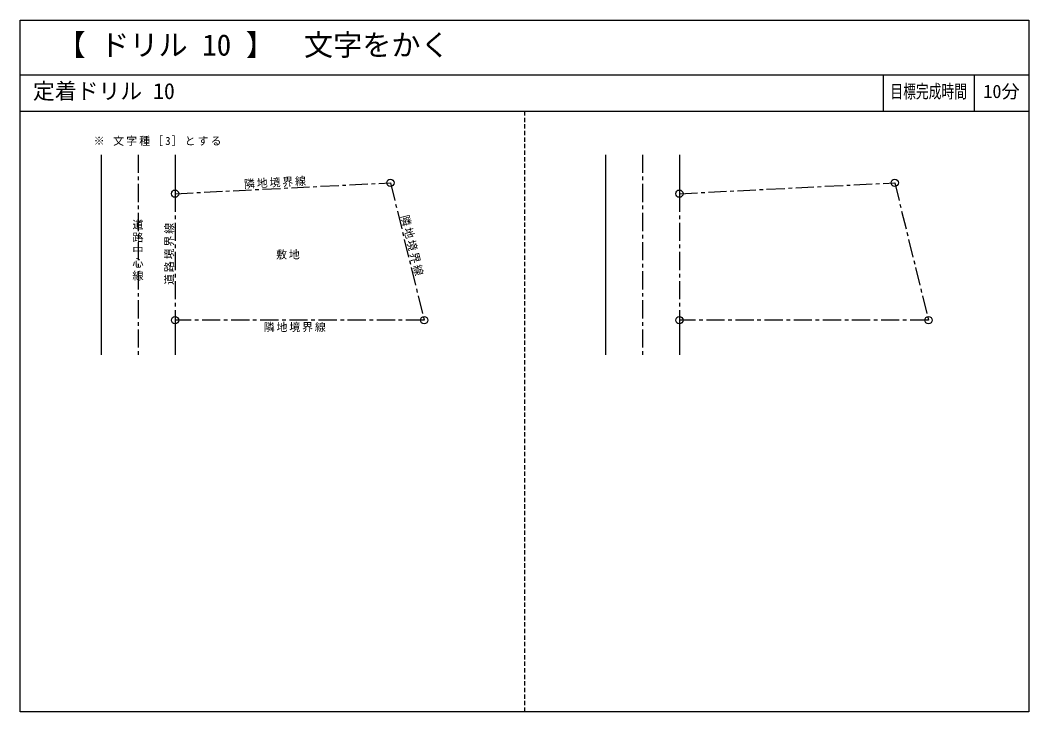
# Model space of a CAD drawing. Units: millimetres, scale not verified. Extents: x -13850 to 13850, y -9500 to 9500.
import ezdxf
from ezdxf.enums import TextEntityAlignment as Align

# ---------------------------------------------------------------- set-up
doc = ezdxf.new("R2010")
doc.units = ezdxf.units.MM
doc.header["$LTSCALE"] = 100
doc.linetypes.add('CHAIN1', pattern=[8, 5, -1, 1, -1])
doc.linetypes.add('DASHED1', pattern=[1.8, 1.2, -0.6])
for name, color, linetype in [('D-0', 7, 'Continuous'), ('E-0', 6, 'Continuous'), ('F-0', 7, 'Continuous')]:
    doc.layers.add(name, color=color, linetype=linetype)
doc.styles.add('@ＭＳ ゴシック', font='')
doc.styles.add('ＭＳ ゴシック', font='')
doc.styles.get('@ＭＳ ゴシック').set_extended_font_data('@MS Gothic')
doc.styles.get('ＭＳ ゴシック').set_extended_font_data('MS Gothic')

msp = doc.modelspace()

# ---------------------------------------------------------------- linework, layer by layer
at = {"layer": 'E-0', "color": 4}
for p, q in [((-11626.5, 5804.9), (-11626.5, 310.7)), ((-9596.5, 5804.9), (-9596.5, 4733.8)), ((2223.5, 5804.9), (2223.5, 310.7)), ((4253.5, 5804.9), (4253.5, 4733.8)), ((-9596.5, 1259.5), (-9596.5, 310.7)), ((4253.5, 1259.5), (4253.5, 310.7))]:
    msp.add_line(p, q, dxfattribs=at)
at = {"layer": 'E-0', "color": 4, "linetype": 'CHAIN1'}
for p, q in [((-10611.5, 5804.9), (-10611.5, 310.7)), ((3238.5, 5804.9), (3238.5, 310.7))]:
    msp.add_line(p, q, dxfattribs=at)
at = {"layer": 'E-0', "linetype": 'CHAIN1'}
for p, q in [((-9596.5, 4733.8), (-3683, 5032.6)), ((4253.5, 4733.8), (10167, 5032.6)), ((-9596.5, 4733.8), (-9596.5, 1259.5)), ((4253.5, 4733.8), (4253.5, 1259.5))]:
    msp.add_line(p, q, dxfattribs=at)
for points in [[(-3683, 5032.6), (-2756.3, 1259.5), (-9596.5, 1259.5)], [(10167, 5032.6), (11093.7, 1259.5), (4253.5, 1259.5)]]:
    msp.add_lwpolyline(points, dxfattribs=at)
at = {"layer": 'E-0'}
for centre in [(-3683, 5032.6), (10167, 5032.6), (-9596.5, 4733.8), (4253.5, 4733.8), (-9596.5, 1259.5), (-2756.3, 1259.5), (4253.5, 1259.5), (11093.7, 1259.5)]:
    msp.add_circle(centre, 100, dxfattribs=at)
at = {"layer": 'F-0', "color": 6}
for p, q in [((-13850, 9500), (13850, 9500)), ((-13850, -9500), (-13850, 9500)), ((-13850, 8000), (13850, 8000))]:
    msp.add_line(p, q, dxfattribs=at)
at = {"layer": 'F-0'}
for p, q in [((9850, 8000), (9850, 7000)), ((12350, 8000), (12350, 7000)), ((-13850, 7000), (13850, 7000))]:
    msp.add_line(p, q, dxfattribs=at)
at = {"layer": 'F-0', "linetype": 'DASHED1'}
msp.add_line((0, 7000), (0, -9500), dxfattribs=at)
at = {"layer": 'F-0', "color": 6}
msp.add_lwpolyline([(13850, 9500), (13850, -9500), (-13850, -9500)], dxfattribs=at)

# ---------------------------------------------------------------- texts
at = {"layer": 'D-0', "insert": (-11831.4, 6046.4), "char_height": 219.9, "attachment_point": 7, "style": 'ＭＳ ゴシック'}
msp.add_mtext('\\T1.19;※\\~文字種［3］とする', dxfattribs=at)
at = {"layer": 'E-0', "color": 7, "char_height": 219.9, "attachment_point": 7}
for s, insert, rotation, style in [('\\T1.17;隣地境界線', (-7696, 4862.3), 2.893, 'ＭＳ ゴシック'), ('\\T1.17;道路中心線', (-10761.5, 4037.9), 270, '@ＭＳ ゴシック'), ('\\T1.17;道路境界線', (-9618.2, 2226.8), 90, 'ＭＳ ゴシック'), ('\\T1.17;隣地境界線', (-3425.7, 4109.3), 283.799, 'ＭＳ ゴシック')]:
    msp.add_mtext(s, dxfattribs=dict(at, insert=insert, rotation=rotation, style=style))
at = {"layer": 'E-0', "color": 7, "char_height": 219.9, "attachment_point": 7, "style": 'ＭＳ ゴシック'}
for s, insert in [('\\T1.17;敷地', (-6822.9, 2925.3)), ('\\T1.17;隣地境界線', (-7161, 928.9))]:
    msp.add_mtext(s, dxfattribs=dict(at, insert=insert))
at = {"layer": 'F-0', "style": 'ＭＳ ゴシック'}
for s, height, p in [('【 ドリル 10 】\u3000文字をかく', 586.5, (-12850, 8350)), ('定着ドリル 10', 439.9, (-13500, 7200)), ('10分', 366.6, (12600, 7250))]:
    msp.add_text(s, height=height, dxfattribs=at).set_placement(p, align=Align.BOTTOM_LEFT)
at = {"layer": 'F-0', "style": 'ＭＳ ゴシック', "width": 0.7}
msp.add_text('目標完成時間', height=366.6, dxfattribs=at).set_placement((10050, 7250), align=Align.BOTTOM_LEFT)

doc.saveas('drawing.dxf')
